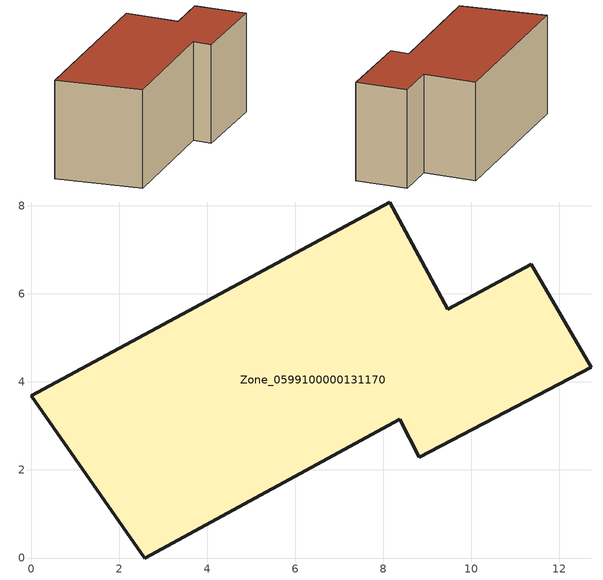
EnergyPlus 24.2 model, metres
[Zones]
Zone_0599100000131170
 floor ground (C_G): 9.47,5.65 11.36,6.67 12.73,4.34 8.82,2.29 8.37,3.15 2.58,0 0,3.69 8.15,8.09 z0
 wall outside (C_F): 8.15,8.09 0,3.69 2.58,0 8.37,3.15 8.82,2.29 12.73,4.34 11.36,6.67 9.47,5.65 8.15,8.09 z0:5.26
 roof outside (C_R): 9.47,5.65 8.15,8.09 0,3.69 2.58,0 8.37,3.15 8.82,2.29 12.73,4.34 11.36,6.67 z5.26
[BUILDING]
Pand.0599100000131170: North Axis=0; Terrain=City; Loads Convergence Tolerance Value=0.04; Temperature Convergence Tolerance Value=0.4; Solar Distribution=FullExterior; Maximum Number of Warmup Days=25; Minimum Number of Warmup Days=1
[Site:Location]
Rotterdam.The.Hague.AP_ZH_NLD Design_Conditions: Latitude=51.96; Longitude=4.45; Time Zone=1; Elevation=-4.5
[SITE:GROUNDTEMPERATURE:BUILDINGSURFACE]
18, 18, 18, 18, 18, 18, 18, 18, 18, 18, 18, 18
[MATERIAL] Thermal Absorptance=0.9; Solar Absorptance=0.7; Visible Absorptance=0.7
Name | Roughness | Thickness | Conductivity | Density | Specific Heat
G.TI.1946 | MediumSmooth | 0.15 | 1 | 540 | 1210
F.TI.1946 | Rough | 0.3 | 0.857143 | 1920 | 840
R.TI.1946 | MediumRough | 0.2 | 0.1 | 1500 | 1000
[CONSTRUCTION]
C_G: G.TI.1946
C_F: F.TI.1946
C_R: R.TI.1946
[ZONE]
Zone_0599100000131170: Type=1; Multiplier=1; Ceiling Height=Autocalculate; Volume=Autocalculate; Floor Area=autocalculate; Part of Total Floor Area=Yes
[ZONEINFILTRATION:DESIGNFLOWRATE]
Infil_Zone_0599100000131170: Zone or ZoneList or Space or SpaceList=Zone_0599100000131170; Schedule=AlwaysOn; Design Flow Rate Calculation Method=Flow/Area; Flow Rate per Floor Area=0.003; Constant Term Coefficient=1; Temperature Term Coefficient=0; Velocity Term Coefficient=0; Velocity Squared Term Coefficient=0
[HVACTEMPLATE:ZONE:IDEALLOADSAIRSYSTEM]
Zone_0599100000131170: Maximum Heating Supply Air Temperature=50; Minimum Cooling Supply Air Temperature=13; Maximum Heating Supply Air Humidity Ratio=0.0156; Minimum Cooling Supply Air Humidity Ratio=0.0077; Heating Limit=NoLimit; Cooling Limit=NoLimit; Dehumidification Control Type=ConstantSensibleHeatRatio; Cooling Sensible Heat Ratio=0.7; Dehumidification Setpoint=60; Humidification Control Type=None; Humidification Setpoint=30; Outdoor Air Method=None; Outdoor Air Flow Rate per Person=0.00944; Outdoor Air Flow Rate per Zone Floor Area=0; Outdoor Air Flow Rate per Zone=0; Demand Controlled Ventilation Type=None; Outdoor Air Economizer Type=NoEconomizer; Heat Recovery Type=None; Sensible Heat Recovery Effectiveness=0.7; Latent Heat Recovery Effectiveness=0.65
[ZONECONTROL:THERMOSTAT]
ThermostatControl_Zone_0599100000131170: Zone or ZoneList=Zone_0599100000131170; Control Type Schedule=DualSetpointControlType; Control 1=Thermostat_Zone_0599100000131170; Temperature Difference Between Cutout And Setpoint=0
[THERMOSTATSETPOINT:DUALSETPOINT]
Thermostat_Zone_0599100000131170: Heating Setpoint Temperature Schedule=HeatingSetpoint_Zone_0599100000131170; Cooling Setpoint Temperature Schedule=CoolingSetpoint_Zone_0599100000131170
[SCHEDULE:COMPACT]
HeatingSetpoint_Zone_0599100000131170: Through: 12/31, For: AllDays, Until: 24:00, 21
CoolingSetpoint_Zone_0599100000131170: Through: 12/31, For: AllDays, Until: 24:00, 24
DualSetpointControlType: Through: 12/31, For: AllDays, Until: 24:00, 4
AlwaysOn: Through: 12/31, For: AllDays, Until: 24:00, 1
